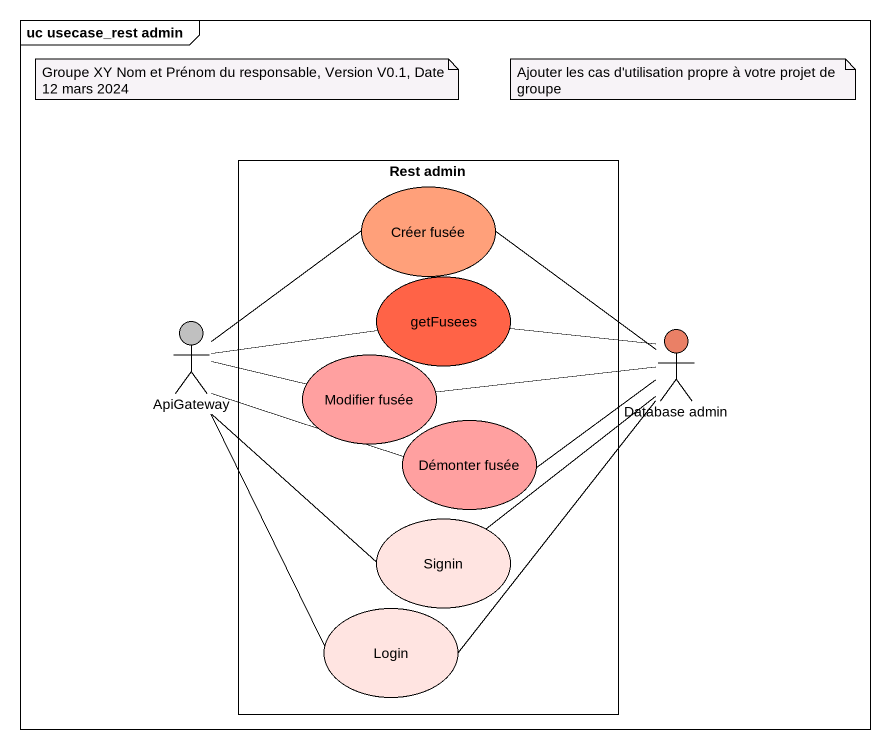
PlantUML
@startuml
mainframe uc usecase_rest admin
rectangle "Rest admin" as Rest_admin {
  usecase "Créer fusée" as Créer_fusée #FFA07A
  usecase getFusees #FF6347
  usecase "Modifier fusée" as Modifier_fusée #FFA0A0
  usecase "Démonter fusée" as Démonter_fusée #FFA0A0
  usecase Signin #FFE4E1
  usecase Login #FFE4E1
}
actor ApiGateway #C0C0C0
actor "Database admin" as Database_admin #EA8066
Créer_fusée -- Database_admin
getFusees -left- ApiGateway
getFusees -right- Database_admin
ApiGateway -up- Créer_fusée
ApiGateway -- Signin
Modifier_fusée -left- ApiGateway
Modifier_fusée -right- Database_admin
Démonter_fusée -left- ApiGateway
Démonter_fusée -right- Database_admin
Signin -up- Database_admin
Login -up- ApiGateway
Login -up- Database_admin
note as N1
  Groupe XY Nom et Prénom du responsable, Version V0.1, Date 12 mars 2024
end note
note as N2
  Ajouter les cas d'utilisation propre à votre projet de groupe
end note
@enduml
